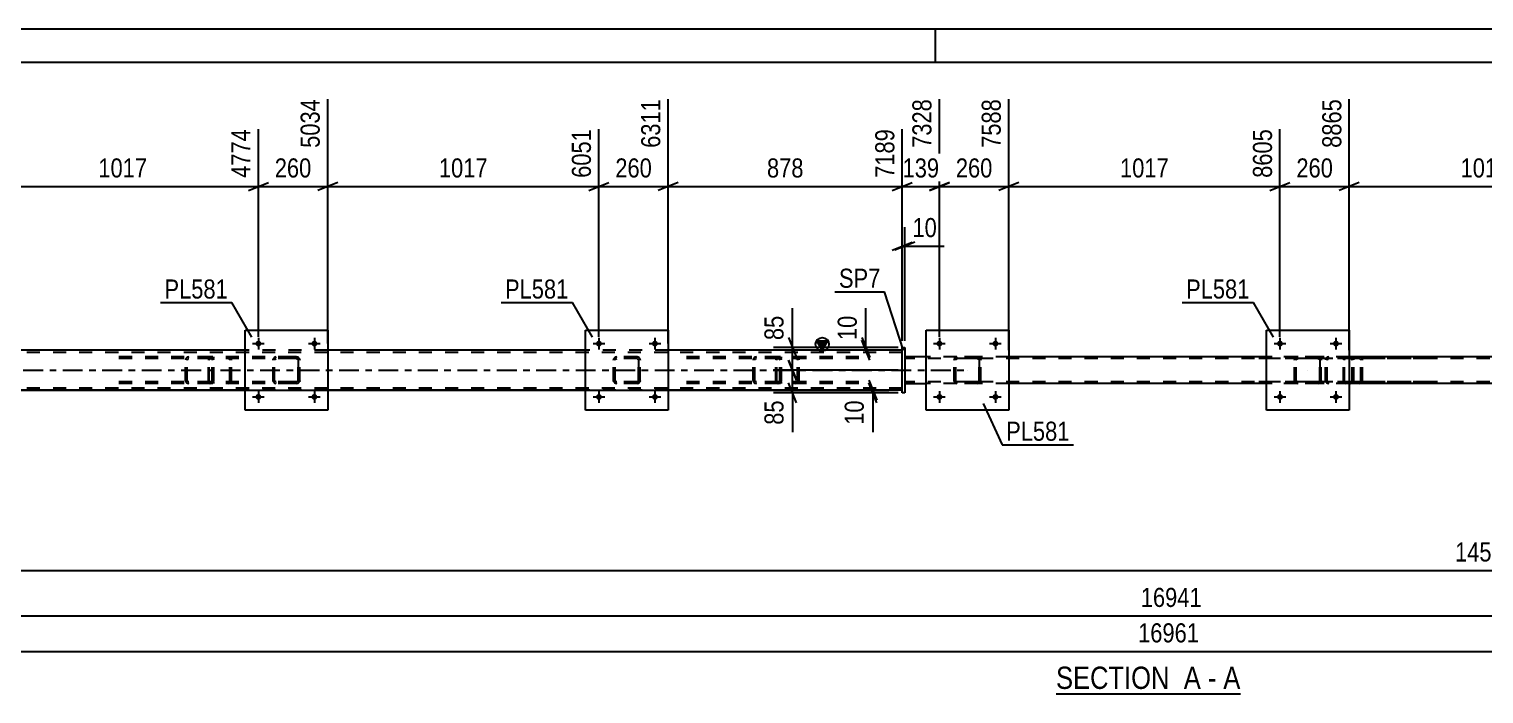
# Model space of a CAD drawing. Header units: millimetres. Extents: x -123 to 718, y -437 to 157.
# Drawn here: x 162.5 to 380.7, y 56.9 to 156.7 of the extents above; entities that cross this region are included whole.
import ezdxf

# ---------------------------------------------------------------- set-up
doc = ezdxf.new("R2010")
doc.units = ezdxf.units.MM
doc.linetypes.add('DXK_LINE_DOT2', pattern=[3.9198, 1.9599, -1.9599])
doc.linetypes.add('DXK_LINE_DOT3', pattern=[5.9187, 2.979, -0.9799, 0.9799, -0.9799])
doc.styles.add('Arial Narrow', font='ARIALN.TTF', dxfattribs={"height": 0.2})

# ---------------------------------------------------------------- blocks, each defined once
blk = doc.blocks.new('Unknown-232816598-1133')
at = {"color": 5, "linetype": 'Continuous'}
for p, q in [((718.5, 156.71), (-122.5, 156.71)), ((298.5, 151.71), (298.5, 156.71)), ((713.5, 151.71), (-117.5, 151.71))]:
    blk.add_line(p, q, dxfattribs=at)
blk = doc.blocks.new('Unknown-232816598-11 - 6691')
at = {"color": 6, "linetype": 'Continuous'}
blk.add_line((316.56, 56.94), (344.21, 56.94), dxfattribs=at)
at = {"color": 0, "linetype": 'Continuous'}
blk.add_wipeout([(334.67, 57.69), (334.67, 61.19), (316.56, 61.19), (316.56, 57.69)], dxfattribs=at)
at = {"color": 7, "linetype": 'Continuous', "style": 'Arial Narrow'}
blk.add_text('SECTION ', height=3.34, dxfattribs=at).set_placement((316.56, 57.69))
at = {"color": 0, "linetype": 'Continuous'}
blk.add_wipeout([(338.28, 57.69), (338.28, 61.19), (335.72, 61.19), (335.72, 57.69)], dxfattribs=at)
blk.add_wipeout([(340.6, 57.69), (340.6, 61.19), (339.33, 61.19), (339.33, 57.69)], dxfattribs=at)
at = {"color": 7, "linetype": 'Continuous', "style": 'Arial Narrow'}
for s, p in [('A', (335.72, 57.69)), ('-', (339.33, 57.69))]:
    blk.add_text(s, height=3.34, dxfattribs=at).set_placement(p)
at = {"color": 0, "linetype": 'Continuous'}
blk.add_wipeout([(344.21, 57.69), (344.21, 61.19), (341.65, 61.19), (341.65, 57.69)], dxfattribs=at)
at = {"color": 7, "linetype": 'Continuous', "style": 'Arial Narrow'}
blk.add_text('A', height=3.34, dxfattribs=at).set_placement((341.65, 57.69))
blk = doc.blocks.new('Bolt-232816598-49787 - 6691')
at = {"linetype": 'Continuous'}
for points in [[(197.35, 109.51, -1), (196.47, 109.51, -1)], [(205.75, 109.51, -1), (204.87, 109.51, -1)]]:
    blk.add_hatch(color=1, dxfattribs=at).paths.add_polyline_path(points)
at = {"color": 1, "linetype": 'Continuous'}
for p, q in [((196.03, 109.51), (197.79, 109.51)), ((196.91, 110.39), (196.91, 108.63)), ((204.43, 109.51), (206.19, 109.51)), ((205.31, 110.39), (205.31, 108.63))]:
    blk.add_line(p, q, dxfattribs=at)
blk = doc.blocks.new('Part-232816598-6919 - 6691')
at = {"color": 7, "linetype": 'DXK_LINE_DOT2'}
for p, q in [((189.44, 107.22), (189.42, 107.03)), ((189.42, 103.99), (189.42, 107.03)), ((189.5, 107.37), (189.44, 107.22)), ((189.58, 107.48), (189.5, 107.37)), ((189.55, 107.03), (189.56, 107.13)), ((189.55, 103.99), (189.55, 107.03)), ((189.56, 107.13), (189.59, 107.2)), ((189.69, 107.51), (189.58, 107.48)), ((189.59, 107.2), (189.64, 107.26)), ((189.64, 107.26), (189.69, 107.27)), ((201.84, 107.51), (189.69, 107.51)), ((201.84, 107.27), (189.69, 107.27)), ((190.24, 107.27), (190.24, 107.51)), ((192.59, 107.48), (192.4, 107.51)), ((192.4, 107.27), (192.5, 107.26)), ((192.5, 107.26), (192.58, 107.2)), ((192.58, 107.2), (192.63, 107.13)), ((192.63, 107.13), (192.65, 107.03)), ((192.65, 103.99), (192.65, 107.03)), ((192.9, 107.03), (192.87, 107.22)), ((192.9, 103.99), (192.9, 107.03)), ((189.42, 103.99), (189.44, 103.81)), ((189.44, 103.81), (189.5, 103.65)), ((189.5, 103.65), (189.58, 103.55)), ((189.56, 103.9), (189.55, 103.99)), ((189.59, 103.82), (189.56, 103.9)), ((189.58, 103.55), (189.69, 103.51)), ((189.64, 103.77), (189.59, 103.82)), ((189.69, 103.75), (189.64, 103.77)), ((201.84, 103.75), (189.69, 103.75)), ((201.84, 103.51), (189.69, 103.51)), ((190.24, 103.51), (190.24, 103.75)), ((192.5, 103.77), (192.4, 103.75)), ((192.4, 103.51), (192.59, 103.55)), ((192.58, 103.82), (192.5, 103.77)), ((192.63, 103.9), (192.58, 103.82)), ((192.65, 103.99), (192.63, 103.9)), ((192.87, 103.81), (192.9, 103.99))]:
    blk.add_line(p, q, dxfattribs=at)
for centre, start, end in [((192.42, 107.02), 23.8494, 68.8059), ((192.42, 104.01), 291.1941, 336.1506)]:
    blk.add_arc(centre, 0.492, start, end, dxfattribs=at)
blk = doc.blocks.new('Part-232816598-6925 - 6691')
at = {"color": 7, "linetype": 'DXK_LINE_DOT2'}
for p, q in [((360.72, 107.51), (345.73, 107.51)), ((360.72, 107.27), (345.73, 107.27)), ((357.01, 107.22), (356.97, 107.03)), ((356.97, 103.99), (356.97, 107.03)), ((357.23, 107.03), (357.25, 107.13)), ((357.23, 103.99), (357.23, 107.03)), ((357.25, 107.13), (357.31, 107.2)), ((357.49, 107.51), (357.29, 107.48)), ((357.31, 107.2), (357.39, 107.26)), ((357.39, 107.26), (357.49, 107.27)), ((360.92, 107.48), (360.72, 107.51)), ((360.72, 107.27), (360.82, 107.26)), ((360.82, 107.26), (360.9, 107.2)), ((360.9, 107.2), (360.96, 107.13)), ((360.96, 107.13), (360.98, 107.03)), ((360.98, 103.99), (360.98, 107.03)), ((361.23, 107.03), (361.19, 107.22)), ((361.23, 103.99), (361.23, 107.03)), ((360.72, 103.75), (345.73, 103.75)), ((360.72, 103.51), (345.73, 103.51)), ((356.97, 103.99), (357.01, 103.81)), ((357.25, 103.9), (357.23, 103.99)), ((357.31, 103.82), (357.25, 103.9)), ((357.29, 103.55), (357.49, 103.51)), ((357.39, 103.77), (357.31, 103.82)), ((357.49, 103.75), (357.39, 103.77)), ((360.82, 103.77), (360.72, 103.75)), ((360.72, 103.51), (360.92, 103.55)), ((360.9, 103.82), (360.82, 103.77)), ((360.96, 103.9), (360.9, 103.82)), ((360.98, 103.99), (360.96, 103.9)), ((361.19, 103.81), (361.23, 103.99))]:
    blk.add_line(p, q, dxfattribs=at)
for centre, start, end in [((357.47, 107.01), 110.7583, 155.68), ((360.74, 107.01), 24.32, 69.2417), ((357.47, 104.01), 204.32, 249.2417), ((360.74, 104.01), 290.7583, 335.68)]:
    blk.add_arc(centre, 0.496, start, end, dxfattribs=at)
blk = doc.blocks.new('Part-232816598-6918 - 6691')
at = {"color": 7, "linetype": 'DXK_LINE_DOT2'}
for p, q in [((274.57, 107.22), (274.55, 107.03)), ((274.55, 103.99), (274.55, 107.03)), ((274.63, 107.37), (274.57, 107.22)), ((274.72, 107.48), (274.63, 107.37)), ((274.69, 107.03), (274.7, 107.13)), ((274.69, 103.99), (274.69, 107.03)), ((274.7, 107.13), (274.73, 107.2)), ((274.82, 107.51), (274.72, 107.48)), ((274.73, 107.2), (274.77, 107.26)), ((274.77, 107.26), (274.82, 107.27)), ((286.98, 107.51), (274.82, 107.51)), ((286.98, 107.27), (274.82, 107.27)), ((275.37, 107.27), (275.37, 107.51)), ((277.73, 107.48), (277.54, 107.51)), ((277.54, 107.27), (277.63, 107.26)), ((277.63, 107.26), (277.71, 107.2)), ((277.71, 107.2), (277.77, 107.13)), ((277.77, 107.13), (277.79, 107.03)), ((277.79, 103.99), (277.79, 107.03)), ((278.04, 107.03), (278, 107.22)), ((278.04, 103.99), (278.04, 107.03)), ((274.55, 103.99), (274.57, 103.81)), ((274.57, 103.81), (274.63, 103.65)), ((274.63, 103.65), (274.72, 103.55)), ((274.7, 103.9), (274.69, 103.99)), ((274.73, 103.82), (274.7, 103.9)), ((274.72, 103.55), (274.82, 103.51)), ((274.77, 103.77), (274.73, 103.82)), ((274.82, 103.75), (274.77, 103.77)), ((286.98, 103.75), (274.82, 103.75)), ((286.98, 103.51), (274.82, 103.51)), ((275.37, 103.51), (275.37, 103.75)), ((277.63, 103.77), (277.54, 103.75)), ((277.54, 103.51), (277.73, 103.55)), ((277.71, 103.82), (277.63, 103.77)), ((277.77, 103.9), (277.71, 103.82)), ((277.79, 103.99), (277.77, 103.9)), ((278, 103.81), (278.04, 103.99))]:
    blk.add_line(p, q, dxfattribs=at)
for centre, start, end in [((277.55, 107.02), 23.8494, 68.8059), ((277.55, 104.01), 291.1941, 336.1506)]:
    blk.add_arc(centre, 0.492, start, end, dxfattribs=at)
blk = doc.blocks.new('Part-232816598-6810 - 6691')
at = {"linetype": 'Continuous'}
blk.add_hatch(color=2, dxfattribs=at).paths.add_polyline_path([(281.5, 108.51), (280.7, 109.91), (282.3, 109.91)])
at = {"color": 2, "linetype": 'Continuous'}
for p, q in [((281.5, 108.51), (280.7, 109.91)), ((280.7, 109.91), (282.3, 109.91)), ((282.3, 109.91), (281.5, 108.51)), ((194.91, 108.51), (156.23, 108.51)), ((245.99, 108.51), (207.31, 108.51)), ((293.5, 108.51), (258.39, 108.51)), ((194.91, 102.51), (156.23, 102.51)), ((245.99, 102.51), (207.31, 102.51)), ((293.5, 102.51), (258.39, 102.51))]:
    blk.add_line(p, q, dxfattribs=at)
at = {"color": 7, "linetype": 'DXK_LINE_DOT2'}
for p, q in [((293.5, 108.19), (5.93, 108.19)), ((207.31, 108.51), (194.91, 108.51)), ((258.39, 108.51), (245.99, 108.51)), ((293.5, 102.51), (293.5, 108.51)), ((293.5, 102.83), (5.93, 102.83)), ((207.31, 102.51), (194.91, 102.51)), ((258.39, 102.51), (245.99, 102.51))]:
    blk.add_line(p, q, dxfattribs=at)
at = {"color": 7, "linetype": 'DXK_LINE_DOT3'}
blk.add_line((-4.07, 105.51), (303.5, 105.51), dxfattribs=at)
at = {"color": 2, "linetype": 'Continuous'}
blk.add_circle((281.5, 109.41), 1, dxfattribs=at)
blk = doc.blocks.new('Part-232816598-6811 - 6691')
at = {"color": 2, "linetype": 'Continuous'}
for p, q in [((297.07, 107.51), (293.9, 107.51)), ((348.15, 107.51), (309.47, 107.51)), ((399.23, 107.51), (360.55, 107.51)), ((293.9, 103.51), (297.07, 103.51)), ((348.15, 103.51), (309.47, 103.51)), ((399.23, 103.51), (360.55, 103.51))]:
    blk.add_line(p, q, dxfattribs=at)
at = {"color": 7, "linetype": 'DXK_LINE_DOT2'}
for p, q in [((293.9, 107.51), (293.9, 103.51)), ((624.63, 107.27), (293.9, 107.27)), ((309.47, 107.51), (297.07, 107.51)), ((360.55, 107.51), (348.15, 107.51)), ((624.63, 103.75), (293.9, 103.75)), ((293.9, 103.55), (293.9, 103.51)), ((309.47, 103.51), (297.07, 103.51)), ((360.55, 103.51), (348.15, 103.51))]:
    blk.add_line(p, q, dxfattribs=at)
blk = doc.blocks.new('Part-232816598-6906 - 6691')
at = {"color": 2, "linetype": 'Continuous'}
for p, q in [((293.5, 108.91), (293.9, 108.91)), ((293.5, 102.11), (293.5, 108.91)), ((293.9, 108.91), (293.9, 102.11)), ((293.9, 102.11), (293.5, 102.11))]:
    blk.add_line(p, q, dxfattribs=at)
at = {"color": 7, "linetype": 'DXK_LINE_DOT2'}
for p, q in [((293.5, 102.11), (293.5, 108.91)), ((293.9, 108.91), (293.9, 102.11))]:
    blk.add_line(p, q, dxfattribs=at)
blk = doc.blocks.new('Part-232816598-6917 - 6691')
at = {"color": 7, "linetype": 'DXK_LINE_DOT2'}
for p, q in [((359.71, 107.22), (359.68, 107.03)), ((359.68, 103.99), (359.68, 107.03)), ((359.76, 107.37), (359.71, 107.22)), ((359.85, 107.48), (359.76, 107.37)), ((359.82, 107.03), (359.83, 107.13)), ((359.82, 103.99), (359.82, 107.03)), ((359.83, 107.13), (359.86, 107.2)), ((359.96, 107.51), (359.85, 107.48)), ((359.86, 107.2), (359.9, 107.26)), ((359.9, 107.26), (359.96, 107.27)), ((372.11, 107.51), (359.96, 107.51)), ((372.11, 107.27), (359.96, 107.27)), ((361.23, 107.51), (361.23, 107.27)), ((362.24, 107.48), (362.05, 107.51)), ((362.05, 107.27), (362.14, 107.26)), ((362.14, 107.26), (362.22, 107.2)), ((362.22, 107.2), (362.28, 107.13)), ((362.28, 107.13), (362.3, 107.03)), ((362.3, 103.99), (362.3, 107.03)), ((362.55, 107.03), (362.51, 107.22)), ((362.55, 103.99), (362.55, 107.03)), ((359.68, 103.99), (359.71, 103.81)), ((359.71, 103.81), (359.76, 103.65)), ((359.76, 103.65), (359.85, 103.55)), ((359.83, 103.9), (359.82, 103.99)), ((359.86, 103.82), (359.83, 103.9)), ((359.85, 103.55), (359.96, 103.51)), ((359.9, 103.77), (359.86, 103.82)), ((359.96, 103.75), (359.9, 103.77)), ((372.11, 103.75), (359.96, 103.75)), ((372.11, 103.51), (359.96, 103.51)), ((361.23, 103.51), (361.23, 103.75)), ((362.14, 103.77), (362.05, 103.75)), ((362.05, 103.51), (362.24, 103.55)), ((362.22, 103.82), (362.14, 103.77)), ((362.28, 103.9), (362.22, 103.82)), ((362.3, 103.99), (362.28, 103.9)), ((362.51, 103.81), (362.55, 103.99))]:
    blk.add_line(p, q, dxfattribs=at)
for centre, start, end in [((362.06, 107.02), 23.8494, 68.8059), ((362.06, 104.01), 291.1941, 336.1506)]:
    blk.add_arc(centre, 0.492, start, end, dxfattribs=at)
blk = doc.blocks.new('Part-232816598-6926 - 6691')
at = {"color": 7, "linetype": 'DXK_LINE_DOT2'}
for p, q in [((274.86, 107.51), (260.6, 107.51)), ((274.86, 107.27), (260.6, 107.27)), ((271.15, 107.22), (271.11, 107.03)), ((271.11, 103.99), (271.11, 107.03)), ((271.37, 107.03), (271.39, 107.13)), ((271.37, 103.99), (271.37, 107.03)), ((271.39, 107.13), (271.44, 107.2)), ((271.62, 107.51), (271.43, 107.48)), ((271.44, 107.2), (271.53, 107.26)), ((271.53, 107.26), (271.62, 107.27)), ((275.05, 107.48), (274.86, 107.51)), ((274.86, 107.27), (274.96, 107.26)), ((274.96, 107.26), (275.04, 107.2)), ((275.04, 107.2), (275.09, 107.13)), ((275.09, 107.13), (275.11, 107.03)), ((275.11, 103.99), (275.11, 107.03)), ((275.37, 107.03), (275.33, 107.22)), ((275.37, 103.99), (275.37, 107.03)), ((274.86, 103.75), (260.6, 103.75)), ((274.86, 103.51), (260.6, 103.51)), ((271.11, 103.99), (271.15, 103.81)), ((271.39, 103.9), (271.37, 103.99)), ((271.44, 103.82), (271.39, 103.9)), ((271.43, 103.55), (271.62, 103.51)), ((271.53, 103.77), (271.44, 103.82)), ((271.62, 103.75), (271.53, 103.77)), ((274.96, 103.77), (274.86, 103.75)), ((274.86, 103.51), (275.05, 103.55)), ((275.04, 103.82), (274.96, 103.77)), ((275.09, 103.9), (275.04, 103.82)), ((275.11, 103.99), (275.09, 103.9)), ((275.33, 103.81), (275.37, 103.99))]:
    blk.add_line(p, q, dxfattribs=at)
for centre, start, end in [((271.6, 107.01), 110.7583, 155.68), ((274.88, 107.01), 24.32, 69.2417), ((271.6, 104.01), 204.32, 249.2417), ((274.88, 104.01), 290.7583, 335.68)]:
    blk.add_arc(centre, 0.496, start, end, dxfattribs=at)
blk = doc.blocks.new('Part-232816598-6927 - 6691')
at = {"color": 7, "linetype": 'DXK_LINE_DOT2'}
for p, q in [((189.72, 107.51), (175.46, 107.51)), ((189.72, 107.27), (175.46, 107.27)), ((186.02, 107.22), (185.98, 107.03)), ((185.98, 103.99), (185.98, 107.03)), ((186.23, 107.03), (186.25, 107.13)), ((186.23, 103.99), (186.23, 107.03)), ((186.25, 107.13), (186.31, 107.2)), ((186.49, 107.51), (186.29, 107.48)), ((186.31, 107.2), (186.39, 107.26)), ((186.39, 107.26), (186.49, 107.27)), ((189.92, 107.48), (189.72, 107.51)), ((189.72, 107.27), (189.82, 107.26)), ((189.82, 107.26), (189.91, 107.2)), ((189.91, 107.2), (189.96, 107.13)), ((189.96, 107.13), (189.98, 107.03)), ((189.98, 103.99), (189.98, 107.03)), ((190.24, 107.03), (190.2, 107.22)), ((190.24, 103.99), (190.24, 107.03)), ((189.72, 103.75), (175.46, 103.75)), ((189.72, 103.51), (175.46, 103.51)), ((185.98, 103.99), (186.02, 103.81)), ((186.25, 103.9), (186.23, 103.99)), ((186.31, 103.82), (186.25, 103.9)), ((186.29, 103.55), (186.49, 103.51)), ((186.39, 103.77), (186.31, 103.82)), ((186.49, 103.75), (186.39, 103.77)), ((189.82, 103.77), (189.72, 103.75)), ((189.72, 103.51), (189.92, 103.55)), ((189.91, 103.82), (189.82, 103.77)), ((189.96, 103.9), (189.91, 103.82)), ((189.98, 103.99), (189.96, 103.9)), ((190.2, 103.81), (190.24, 103.99))]:
    blk.add_line(p, q, dxfattribs=at)
for centre, start, end in [((186.47, 107.01), 110.7583, 155.68), ((189.74, 107.01), 24.32, 69.2417), ((186.47, 104.01), 204.32, 249.2417), ((189.74, 104.01), 290.7583, 335.68)]:
    blk.add_arc(centre, 0.496, start, end, dxfattribs=at)
blk = doc.blocks.new('Part-232816598-49760 - 6691')
at = {"color": 7, "linetype": 'DXK_LINE_DOT2'}
for p, q in [((199.11, 107.03), (199.15, 107.22)), ((199.15, 107.22), (199.11, 107.03)), ((199.11, 103.99), (199.11, 107.03)), ((199.11, 103.99), (199.11, 107.03)), ((199.35, 107.03), (199.37, 107.12)), ((199.35, 103.99), (199.35, 107.03)), ((199.35, 103.99), (199.35, 107.03)), ((199.37, 107.12), (199.42, 107.2)), ((199.41, 107.48), (199.59, 107.51)), ((199.59, 107.51), (199.41, 107.48)), ((199.42, 107.2), (199.5, 107.25)), ((199.5, 107.25), (199.59, 107.27)), ((202.63, 107.51), (199.59, 107.51)), ((202.63, 107.27), (199.59, 107.27)), ((202.63, 107.51), (202.81, 107.48)), ((202.81, 107.48), (202.63, 107.51)), ((202.63, 107.27), (202.72, 107.25)), ((202.72, 107.25), (202.8, 107.2)), ((202.8, 107.2), (202.85, 107.12)), ((202.85, 107.12), (202.87, 107.03)), ((202.87, 103.99), (202.87, 107.03)), ((202.87, 107.03), (202.87, 103.99)), ((203.07, 107.22), (203.11, 107.03)), ((203.11, 107.03), (203.07, 107.22)), ((203.11, 103.99), (203.11, 107.03)), ((203.11, 103.99), (203.11, 107.03)), ((199.15, 103.81), (199.11, 103.99)), ((199.11, 103.99), (199.15, 103.81)), ((199.37, 103.9), (199.35, 103.99)), ((199.42, 103.82), (199.37, 103.9)), ((199.59, 103.51), (199.41, 103.55)), ((199.41, 103.55), (199.59, 103.51)), ((199.5, 103.77), (199.42, 103.82)), ((199.59, 103.75), (199.5, 103.77)), ((202.63, 103.75), (199.59, 103.75)), ((202.63, 103.51), (199.59, 103.51)), ((202.72, 103.77), (202.63, 103.75)), ((202.81, 103.55), (202.63, 103.51)), ((202.63, 103.51), (202.81, 103.55)), ((202.8, 103.82), (202.72, 103.77)), ((202.85, 103.9), (202.8, 103.82)), ((202.87, 103.99), (202.85, 103.9)), ((203.11, 103.99), (203.07, 103.81)), ((203.07, 103.81), (203.11, 103.99))]:
    blk.add_line(p, q, dxfattribs=at)
at = {"color": 7, "linetype": 'DXK_LINE_DOT3'}
blk.add_line((201.11, 105.51), (201.11, 105.51), dxfattribs=at)
at = {"color": 7, "linetype": 'DXK_LINE_DOT2'}
for centre, start, end in [((199.59, 107.03), 112.5, 157.5), ((199.59, 107.03), 112.5, 157.5), ((202.63, 107.03), 22.5, 67.5), ((202.63, 107.03), 22.5, 67.5), ((199.59, 103.99), 202.5, 247.5), ((199.59, 103.99), 202.5, 247.5), ((202.63, 103.99), 292.5, 337.5), ((202.63, 103.99), 292.5, 337.5)]:
    blk.add_arc(centre, 0.48, start, end, dxfattribs=at)
blk = doc.blocks.new('Part-232816598-49761 - 6691')
at = {"color": 2, "linetype": 'Continuous'}
for p, q in [((194.91, 99.51), (194.91, 111.51)), ((194.91, 111.51), (207.31, 111.51)), ((207.31, 111.51), (207.31, 99.51)), ((207.31, 99.51), (194.91, 99.51))]:
    blk.add_line(p, q, dxfattribs=at)
blk = doc.blocks.new('Part-232816598-49762 - 6691')
at = {"color": 7, "linetype": 'DXK_LINE_DOT2'}
for p, q in [((250.19, 107.03), (250.23, 107.22)), ((250.23, 107.22), (250.19, 107.03)), ((250.19, 103.99), (250.19, 107.03)), ((250.19, 103.99), (250.19, 107.03)), ((250.43, 107.03), (250.45, 107.12)), ((250.43, 103.99), (250.43, 107.03)), ((250.43, 103.99), (250.43, 107.03)), ((250.45, 107.12), (250.5, 107.2)), ((250.49, 107.48), (250.67, 107.51)), ((250.67, 107.51), (250.49, 107.48)), ((250.5, 107.2), (250.58, 107.25)), ((250.58, 107.25), (250.67, 107.27)), ((253.71, 107.51), (250.67, 107.51)), ((253.71, 107.27), (250.67, 107.27)), ((253.71, 107.51), (253.89, 107.48)), ((253.89, 107.48), (253.71, 107.51)), ((253.71, 107.27), (253.8, 107.25)), ((253.8, 107.25), (253.88, 107.2)), ((253.88, 107.2), (253.93, 107.12)), ((253.93, 107.12), (253.95, 107.03)), ((253.95, 103.99), (253.95, 107.03)), ((253.95, 107.03), (253.95, 103.99)), ((254.15, 107.22), (254.19, 107.03)), ((254.19, 107.03), (254.15, 107.22)), ((254.19, 103.99), (254.19, 107.03)), ((254.19, 103.99), (254.19, 107.03)), ((250.23, 103.81), (250.19, 103.99)), ((250.19, 103.99), (250.23, 103.81)), ((250.45, 103.9), (250.43, 103.99)), ((250.5, 103.82), (250.45, 103.9)), ((250.67, 103.51), (250.49, 103.55)), ((250.49, 103.55), (250.67, 103.51)), ((250.58, 103.77), (250.5, 103.82)), ((250.67, 103.75), (250.58, 103.77)), ((253.71, 103.75), (250.67, 103.75)), ((253.71, 103.51), (250.67, 103.51)), ((253.8, 103.77), (253.71, 103.75)), ((253.89, 103.55), (253.71, 103.51)), ((253.71, 103.51), (253.89, 103.55)), ((253.88, 103.82), (253.8, 103.77)), ((253.93, 103.9), (253.88, 103.82)), ((253.95, 103.99), (253.93, 103.9)), ((254.19, 103.99), (254.15, 103.81)), ((254.15, 103.81), (254.19, 103.99))]:
    blk.add_line(p, q, dxfattribs=at)
at = {"color": 7, "linetype": 'DXK_LINE_DOT3'}
blk.add_line((252.19, 105.51), (252.19, 105.51), dxfattribs=at)
at = {"color": 7, "linetype": 'DXK_LINE_DOT2'}
for centre, start, end in [((250.67, 107.03), 112.5, 157.5), ((250.67, 107.03), 112.5, 157.5), ((253.71, 107.03), 22.5, 67.5), ((253.71, 107.03), 22.5, 67.5), ((250.67, 103.99), 202.5, 247.5), ((250.67, 103.99), 202.5, 247.5), ((253.71, 103.99), 292.5, 337.5), ((253.71, 103.99), 292.5, 337.5)]:
    blk.add_arc(centre, 0.48, start, end, dxfattribs=at)
blk = doc.blocks.new('Part-232816598-49763 - 6691')
at = {"color": 2, "linetype": 'Continuous'}
for p, q in [((245.99, 99.51), (245.99, 111.51)), ((245.99, 111.51), (258.39, 111.51)), ((258.39, 111.51), (258.39, 99.51)), ((258.39, 99.51), (245.99, 99.51))]:
    blk.add_line(p, q, dxfattribs=at)
blk = doc.blocks.new('Part-232816598-49764 - 6691')
at = {"color": 7, "linetype": 'DXK_LINE_DOT2'}
for p, q in [((301.27, 107.03), (301.31, 107.22)), ((301.31, 107.22), (301.27, 107.03)), ((301.27, 103.99), (301.27, 107.03)), ((301.27, 103.99), (301.27, 107.03)), ((301.51, 107.03), (301.53, 107.12)), ((301.51, 103.99), (301.51, 107.03)), ((301.51, 103.99), (301.51, 107.03)), ((301.53, 107.12), (301.58, 107.2)), ((301.57, 107.48), (301.75, 107.51)), ((301.75, 107.51), (301.57, 107.48)), ((301.58, 107.2), (301.66, 107.25)), ((301.66, 107.25), (301.75, 107.27)), ((304.79, 107.51), (301.75, 107.51)), ((304.79, 107.27), (301.75, 107.27)), ((304.79, 107.51), (304.98, 107.48)), ((304.98, 107.48), (304.79, 107.51)), ((304.79, 107.27), (304.88, 107.25)), ((304.88, 107.25), (304.96, 107.2)), ((304.96, 107.2), (305.01, 107.12)), ((305.01, 107.12), (305.03, 107.03)), ((305.03, 103.99), (305.03, 107.03)), ((305.03, 107.03), (305.03, 103.99)), ((305.23, 107.22), (305.27, 107.03)), ((305.27, 107.03), (305.23, 107.22)), ((305.27, 103.99), (305.27, 107.03)), ((305.27, 103.99), (305.27, 107.03)), ((301.31, 103.81), (301.27, 103.99)), ((301.27, 103.99), (301.31, 103.81)), ((301.53, 103.9), (301.51, 103.99)), ((301.58, 103.82), (301.53, 103.9)), ((301.75, 103.51), (301.57, 103.55)), ((301.57, 103.55), (301.75, 103.51)), ((301.66, 103.77), (301.58, 103.82)), ((301.75, 103.75), (301.66, 103.77)), ((304.79, 103.75), (301.75, 103.75)), ((304.79, 103.51), (301.75, 103.51)), ((304.88, 103.77), (304.79, 103.75)), ((304.98, 103.55), (304.79, 103.51)), ((304.79, 103.51), (304.98, 103.55)), ((304.96, 103.82), (304.88, 103.77)), ((305.01, 103.9), (304.96, 103.82)), ((305.03, 103.99), (305.01, 103.9)), ((305.27, 103.99), (305.23, 103.81)), ((305.23, 103.81), (305.27, 103.99))]:
    blk.add_line(p, q, dxfattribs=at)
at = {"color": 7, "linetype": 'DXK_LINE_DOT3'}
blk.add_line((303.27, 105.51), (303.27, 105.51), dxfattribs=at)
at = {"color": 7, "linetype": 'DXK_LINE_DOT2'}
for centre, start, end in [((301.75, 107.03), 112.5, 157.5), ((301.75, 107.03), 112.5, 157.5), ((304.79, 107.03), 22.5, 67.5), ((304.79, 107.03), 22.5, 67.5), ((301.75, 103.99), 202.5, 247.5), ((301.75, 103.99), 202.5, 247.5), ((304.79, 103.99), 292.5, 337.5), ((304.79, 103.99), 292.5, 337.5)]:
    blk.add_arc(centre, 0.48, start, end, dxfattribs=at)
blk = doc.blocks.new('Part-232816598-49765 - 6691')
at = {"color": 2, "linetype": 'Continuous'}
for p, q in [((297.07, 99.51), (297.07, 111.51)), ((297.07, 111.51), (309.47, 111.51)), ((309.47, 111.51), (309.47, 99.51)), ((309.47, 99.51), (297.07, 99.51))]:
    blk.add_line(p, q, dxfattribs=at)
blk = doc.blocks.new('Part-232816598-49766 - 6691')
at = {"color": 7, "linetype": 'DXK_LINE_DOT2'}
for p, q in [((352.35, 107.03), (352.39, 107.22)), ((352.39, 107.22), (352.35, 107.03)), ((352.35, 103.99), (352.35, 107.03)), ((352.35, 103.99), (352.35, 107.03)), ((352.59, 107.03), (352.61, 107.12)), ((352.59, 103.99), (352.59, 107.03)), ((352.59, 103.99), (352.59, 107.03)), ((352.61, 107.12), (352.66, 107.2)), ((352.65, 107.48), (352.83, 107.51)), ((352.83, 107.51), (352.65, 107.48)), ((352.66, 107.2), (352.74, 107.25)), ((352.74, 107.25), (352.83, 107.27)), ((355.87, 107.51), (352.83, 107.51)), ((355.87, 107.27), (352.83, 107.27)), ((355.87, 107.51), (356.06, 107.48)), ((356.06, 107.48), (355.87, 107.51)), ((355.87, 107.27), (355.96, 107.25)), ((355.96, 107.25), (356.04, 107.2)), ((356.04, 107.2), (356.09, 107.12)), ((356.09, 107.12), (356.11, 107.03)), ((356.11, 103.99), (356.11, 107.03)), ((356.11, 107.03), (356.11, 103.99)), ((356.32, 107.22), (356.35, 107.03)), ((356.35, 107.03), (356.32, 107.22)), ((356.35, 103.99), (356.35, 107.03)), ((356.35, 103.99), (356.35, 107.03)), ((352.39, 103.81), (352.35, 103.99)), ((352.35, 103.99), (352.39, 103.81)), ((352.61, 103.9), (352.59, 103.99)), ((352.66, 103.82), (352.61, 103.9)), ((352.83, 103.51), (352.65, 103.55)), ((352.65, 103.55), (352.83, 103.51)), ((352.74, 103.77), (352.66, 103.82)), ((352.83, 103.75), (352.74, 103.77)), ((355.87, 103.75), (352.83, 103.75)), ((355.87, 103.51), (352.83, 103.51)), ((355.96, 103.77), (355.87, 103.75)), ((356.06, 103.55), (355.87, 103.51)), ((355.87, 103.51), (356.06, 103.55)), ((356.04, 103.82), (355.96, 103.77)), ((356.09, 103.9), (356.04, 103.82)), ((356.11, 103.99), (356.09, 103.9)), ((356.35, 103.99), (356.32, 103.81)), ((356.32, 103.81), (356.35, 103.99))]:
    blk.add_line(p, q, dxfattribs=at)
at = {"color": 7, "linetype": 'DXK_LINE_DOT3'}
blk.add_line((354.35, 105.51), (354.35, 105.51), dxfattribs=at)
at = {"color": 7, "linetype": 'DXK_LINE_DOT2'}
for centre, start, end in [((352.83, 107.03), 112.5, 157.5), ((352.83, 107.03), 112.5, 157.5), ((355.87, 107.03), 22.5, 67.5), ((355.87, 107.03), 22.5, 67.5), ((352.83, 103.99), 202.5, 247.5), ((352.83, 103.99), 202.5, 247.5), ((355.87, 103.99), 292.5, 337.5), ((355.87, 103.99), 292.5, 337.5)]:
    blk.add_arc(centre, 0.48, start, end, dxfattribs=at)
blk = doc.blocks.new('Part-232816598-49767 - 6691')
at = {"color": 2, "linetype": 'Continuous'}
for p, q in [((348.15, 99.51), (348.15, 111.51)), ((348.15, 111.51), (360.55, 111.51)), ((360.55, 111.51), (360.55, 99.51)), ((360.55, 99.51), (348.15, 99.51))]:
    blk.add_line(p, q, dxfattribs=at)
blk = doc.blocks.new('Bolt-232816598-49786 - 6691')
at = {"linetype": 'Continuous'}
for points in [[(197.35, 101.51, -1), (196.47, 101.51, -1)], [(205.75, 101.51, -1), (204.87, 101.51, -1)]]:
    blk.add_hatch(color=1, dxfattribs=at).paths.add_polyline_path(points)
at = {"color": 1, "linetype": 'Continuous'}
for p, q in [((196.03, 101.51), (197.79, 101.51)), ((196.91, 102.39), (196.91, 100.63)), ((204.43, 101.51), (206.19, 101.51)), ((205.31, 102.39), (205.31, 100.63))]:
    blk.add_line(p, q, dxfattribs=at)
blk = doc.blocks.new('Bolt-232816598-49788 - 6691')
at = {"linetype": 'Continuous'}
for points in [[(248.43, 101.51, -1), (247.55, 101.51, -1)], [(256.83, 101.51, -1), (255.95, 101.51, -1)]]:
    blk.add_hatch(color=1, dxfattribs=at).paths.add_polyline_path(points)
at = {"color": 1, "linetype": 'Continuous'}
for p, q in [((247.11, 101.51), (248.87, 101.51)), ((247.99, 102.39), (247.99, 100.63)), ((255.51, 101.51), (257.27, 101.51)), ((256.39, 102.39), (256.39, 100.63))]:
    blk.add_line(p, q, dxfattribs=at)
blk = doc.blocks.new('Bolt-232816598-49789 - 6691')
at = {"linetype": 'Continuous'}
for points in [[(248.43, 109.51, -1), (247.55, 109.51, -1)], [(256.83, 109.51, -1), (255.95, 109.51, -1)]]:
    blk.add_hatch(color=1, dxfattribs=at).paths.add_polyline_path(points)
at = {"color": 1, "linetype": 'Continuous'}
for p, q in [((247.11, 109.51), (248.87, 109.51)), ((247.99, 110.39), (247.99, 108.63)), ((255.51, 109.51), (257.27, 109.51)), ((256.39, 110.39), (256.39, 108.63))]:
    blk.add_line(p, q, dxfattribs=at)
blk = doc.blocks.new('Bolt-232816598-49790 - 6691')
at = {"linetype": 'Continuous'}
for points in [[(299.51, 101.51, -1), (298.63, 101.51, -1)], [(307.91, 101.51, -1), (307.03, 101.51, -1)]]:
    blk.add_hatch(color=1, dxfattribs=at).paths.add_polyline_path(points)
at = {"color": 1, "linetype": 'Continuous'}
for p, q in [((298.19, 101.51), (299.95, 101.51)), ((299.07, 102.39), (299.07, 100.63)), ((306.59, 101.51), (308.35, 101.51)), ((307.47, 102.39), (307.47, 100.63))]:
    blk.add_line(p, q, dxfattribs=at)
blk = doc.blocks.new('Bolt-232816598-49791 - 6691')
at = {"linetype": 'Continuous'}
for points in [[(299.51, 109.51, -1), (298.63, 109.51, -1)], [(307.91, 109.51, -1), (307.03, 109.51, -1)]]:
    blk.add_hatch(color=1, dxfattribs=at).paths.add_polyline_path(points)
at = {"color": 1, "linetype": 'Continuous'}
for p, q in [((298.19, 109.51), (299.95, 109.51)), ((299.07, 110.39), (299.07, 108.63)), ((306.59, 109.51), (308.35, 109.51)), ((307.47, 110.39), (307.47, 108.63))]:
    blk.add_line(p, q, dxfattribs=at)
blk = doc.blocks.new('Bolt-232816598-49792 - 6691')
at = {"linetype": 'Continuous'}
for points in [[(350.59, 101.51, -1), (349.71, 101.51, -1)], [(358.99, 101.51, -1), (358.11, 101.51, -1)]]:
    blk.add_hatch(color=1, dxfattribs=at).paths.add_polyline_path(points)
at = {"color": 1, "linetype": 'Continuous'}
for p, q in [((349.27, 101.51), (351.03, 101.51)), ((350.15, 102.39), (350.15, 100.63)), ((357.67, 101.51), (359.43, 101.51)), ((358.55, 102.39), (358.55, 100.63))]:
    blk.add_line(p, q, dxfattribs=at)
blk = doc.blocks.new('Bolt-232816598-49793 - 6691')
at = {"linetype": 'Continuous'}
for points in [[(350.59, 109.51, -1), (349.71, 109.51, -1)], [(358.99, 109.51, -1), (358.11, 109.51, -1)]]:
    blk.add_hatch(color=1, dxfattribs=at).paths.add_polyline_path(points)
at = {"color": 1, "linetype": 'Continuous'}
for p, q in [((349.27, 109.51), (351.03, 109.51)), ((350.15, 110.39), (350.15, 108.63)), ((357.67, 109.51), (359.43, 109.51)), ((358.55, 110.39), (358.55, 108.63))]:
    blk.add_line(p, q, dxfattribs=at)
blk = doc.blocks.new('StraightDimension-232816598-64152 - 6691')
at = {"color": 7, "linetype": 'Continuous'}
for p, q in [((207.31, 109.51), (207.31, 146.2)), ((247.99, 110.51), (247.99, 141.7)), ((208.81, 133.69), (205.81, 132.49)), ((246.49, 132.49), (249.49, 133.69)), ((207.31, 133.09), (247.99, 133.09))]:
    blk.add_line(p, q, dxfattribs=at)
at = {"color": 0, "linetype": 'Continuous'}
blk.add_wipeout([(247.39, 142.3), (243.19, 142.3), (243.19, 133.79), (247.39, 133.79)], dxfattribs=at)
at = {"color": 0}
blk.add_wipeout([(231.91, 133.84), (231.91, 138.04), (223.39, 138.04), (223.39, 133.84)], dxfattribs=at)
at = {"color": 3, "linetype": 'Continuous', "style": 'Arial Narrow'}
blk.add_text('6051', height=2.863, rotation=90.0002, dxfattribs=at).set_placement((246.79, 134.39))
at = {"color": 3, "style": 'Arial Narrow'}
blk.add_text('1017', height=2.863, dxfattribs=at).set_placement((223.99, 134.44))
blk = doc.blocks.new('StraightDimension-232816598-6938 - 6691')
at = {"color": 7, "linetype": 'Continuous'}
for p, q in [((293.5, 109.91), (293.5, 126.99)), ((293.9, 109.91), (293.9, 126.99)), ((292, 123.54), (295, 124.74)), ((295.4, 124.74), (292.4, 123.54)), ((293.5, 124.14), (293.9, 124.14))]:
    blk.add_line(p, q, dxfattribs=at)
at = {"color": 0}
blk.add_wipeout([(299.28, 124.89), (299.28, 129.09), (294.42, 129.09), (294.42, 124.89)], dxfattribs=at)
at = {"color": 7, "linetype": 'Continuous'}
blk.add_line((293.9, 124.14), (299.8, 124.14), dxfattribs=at)
blk.add_line((293.9, 124.14), (299.8, 124.14), dxfattribs=at)
at = {"color": 3, "style": 'Arial Narrow'}
blk.add_text('10', height=2.863, dxfattribs=at).set_placement((295.02, 125.49))
blk = doc.blocks.new('StraightDimension-232816598-13494 - 6691')
at = {"color": 7, "linetype": 'Continuous'}
blk.add_line((100.21, 75.46), (661.75, 75.46), dxfattribs=at)
at = {"color": 0}
blk.add_wipeout([(386.15, 76.21), (386.15, 80.41), (375.81, 80.41), (375.81, 76.21)], dxfattribs=at)
at = {"color": 3, "style": 'Arial Narrow'}
blk.add_text('14584', height=2.863, dxfattribs=at).set_placement((376.41, 76.81))
blk = doc.blocks.new('StraightDimension-232816598-7278 - 6691')
at = {"color": 7, "linetype": 'Continuous'}
blk.add_line((5.13, 63.32), (661.75, 63.32), dxfattribs=at)
at = {"color": 0}
blk.add_wipeout([(338.61, 64.07), (338.61, 68.27), (328.27, 68.27), (328.27, 64.07)], dxfattribs=at)
at = {"color": 3, "style": 'Arial Narrow'}
blk.add_text('16961', height=2.863, dxfattribs=at).set_placement((328.87, 64.67))
blk = doc.blocks.new('StraightDimension-232816598-13380 - 6691')
at = {"color": 7, "linetype": 'Continuous'}
blk.add_line((5.93, 68.64), (661.75, 68.64), dxfattribs=at)
at = {"color": 0}
blk.add_wipeout([(339.01, 69.39), (339.01, 73.59), (328.67, 73.59), (328.67, 69.39)], dxfattribs=at)
at = {"color": 3, "style": 'Arial Narrow'}
blk.add_text('16941', height=2.863, dxfattribs=at).set_placement((329.27, 69.99))
blk = doc.blocks.new('StraightDimension-232816598-13564 - 6691')
at = {"color": 7, "linetype": 'Continuous'}
for p, q in [((288.47, 104.01), (289.67, 101.01)), ((289.67, 100.61), (288.47, 103.61)), ((150.72, 102.51), (291.47, 102.51)), ((292.5, 102.11), (286.22, 102.11)), ((289.07, 102.11), (289.07, 102.51))]:
    blk.add_line(p, q, dxfattribs=at)
at = {"color": 0}
blk.add_wipeout([(288.32, 101.59), (284.12, 101.59), (284.12, 96.73), (288.32, 96.73)], dxfattribs=at)
at = {"color": 7, "linetype": 'Continuous'}
blk.add_line((289.07, 102.11), (289.07, 96.21), dxfattribs=at)
blk.add_line((289.07, 102.11), (289.07, 96.21), dxfattribs=at)
at = {"color": 3, "style": 'Arial Narrow'}
blk.add_text('10', height=2.863, rotation=90.0002, dxfattribs=at).set_placement((287.72, 97.33))
blk = doc.blocks.new('StraightDimension-232816598-13575 - 6691')
at = {"color": 7, "linetype": 'Continuous'}
for p, q in [((287.42, 110.41), (288.62, 107.41)), ((288.62, 107.01), (287.42, 110.01)), ((292.5, 108.91), (285.17, 108.91)), ((292.5, 108.51), (285.17, 108.51)), ((288.02, 108.51), (288.02, 108.91))]:
    blk.add_line(p, q, dxfattribs=at)
at = {"color": 0}
blk.add_wipeout([(287.27, 114.29), (283.07, 114.29), (283.07, 109.44), (287.27, 109.44)], dxfattribs=at)
at = {"color": 7, "linetype": 'Continuous'}
blk.add_line((288.02, 108.91), (288.02, 114.82), dxfattribs=at)
blk.add_line((288.02, 108.91), (288.02, 114.82), dxfattribs=at)
at = {"color": 3, "style": 'Arial Narrow'}
blk.add_text('10', height=2.863, rotation=90.0002, dxfattribs=at).set_placement((286.67, 110.04))
blk = doc.blocks.new('StraightDimension-232816598-13588 - 6691')
at = {"color": 7, "linetype": 'Continuous'}
for p, q in [((276.43, 110.41), (277.63, 107.41)), ((292.9, 108.91), (274.18, 108.91)), ((277.63, 104.01), (276.43, 107.01)), ((277.03, 105.51), (277.03, 108.91)), ((292.9, 105.51), (274.18, 105.51))]:
    blk.add_line(p, q, dxfattribs=at)
at = {"color": 0}
blk.add_wipeout([(276.28, 114.29), (272.08, 114.29), (272.08, 109.44), (276.28, 109.44)], dxfattribs=at)
at = {"color": 7, "linetype": 'Continuous'}
blk.add_line((277.03, 108.91), (277.03, 114.82), dxfattribs=at)
blk.add_line((277.03, 108.91), (277.03, 114.82), dxfattribs=at)
at = {"color": 3, "style": 'Arial Narrow'}
blk.add_text('85', height=2.863, rotation=90.0002, dxfattribs=at).set_placement((275.68, 110.04))
blk = doc.blocks.new('StraightDimension-232816598-13589 - 6691')
at = {"color": 7, "linetype": 'Continuous'}
for p, q in [((276.43, 107.01), (277.63, 104.01)), ((292.9, 105.51), (274.18, 105.51)), ((277.03, 102.11), (277.03, 105.51)), ((277.63, 100.61), (276.43, 103.61)), ((292.9, 102.11), (274.18, 102.11))]:
    blk.add_line(p, q, dxfattribs=at)
at = {"color": 0}
blk.add_wipeout([(276.28, 101.59), (272.08, 101.59), (272.08, 96.73), (276.28, 96.73)], dxfattribs=at)
at = {"color": 7, "linetype": 'Continuous'}
blk.add_line((277.03, 102.11), (277.03, 96.21), dxfattribs=at)
blk.add_line((277.03, 102.11), (277.03, 96.21), dxfattribs=at)
at = {"color": 3, "style": 'Arial Narrow'}
blk.add_text('85', height=2.863, rotation=90.0002, dxfattribs=at).set_placement((275.68, 97.33))
blk = doc.blocks.new('StraightDimension-232816598-64145 - 6691')
at = {"color": 7, "linetype": 'Continuous'}
for p, q in [((360.55, 108.51), (360.55, 146.2)), ((401.23, 110.51), (401.23, 141.7)), ((362.05, 133.69), (359.05, 132.49)), ((399.73, 132.49), (402.73, 133.69)), ((360.55, 133.09), (401.23, 133.09))]:
    blk.add_line(p, q, dxfattribs=at)
at = {"color": 0, "linetype": 'Continuous'}
blk.add_wipeout([(400.63, 142.3), (396.43, 142.3), (396.43, 133.79), (400.63, 133.79)], dxfattribs=at)
at = {"color": 0}
blk.add_wipeout([(385.15, 133.84), (385.15, 138.04), (376.64, 138.04), (376.64, 133.84)], dxfattribs=at)
at = {"color": 3, "linetype": 'Continuous', "style": 'Arial Narrow'}
blk.add_text('9882', height=2.863, rotation=90.0002, dxfattribs=at).set_placement((400.03, 134.39))
at = {"color": 3, "style": 'Arial Narrow'}
blk.add_text('1017', height=2.863, dxfattribs=at).set_placement((377.24, 134.44))
blk = doc.blocks.new('StraightDimension-232816598-64146 - 6691')
at = {"color": 7, "linetype": 'Continuous'}
for p, q in [((360.55, 108.51), (360.55, 146.2)), ((350.15, 110.51), (350.15, 141.7)), ((348.65, 132.49), (351.65, 133.69)), ((362.05, 133.69), (359.05, 132.49)), ((350.15, 133.09), (360.55, 133.09))]:
    blk.add_line(p, q, dxfattribs=at)
at = {"color": 0}
blk.add_wipeout([(358.69, 133.84), (358.69, 138.04), (352.01, 138.04), (352.01, 133.84)], dxfattribs=at)
at = {"color": 0, "linetype": 'Continuous'}
blk.add_wipeout([(359.95, 146.8), (355.75, 146.8), (355.75, 138.29), (359.95, 138.29)], dxfattribs=at)
at = {"color": 3, "linetype": 'Continuous', "style": 'Arial Narrow'}
blk.add_text('8865', height=2.863, rotation=90.0002, dxfattribs=at).set_placement((359.35, 138.89))
at = {"color": 3, "style": 'Arial Narrow'}
blk.add_text('260', height=2.863, dxfattribs=at).set_placement((352.61, 134.44))
blk = doc.blocks.new('StraightDimension-232816598-64147 - 6691')
at = {"color": 7, "linetype": 'Continuous'}
for p, q in [((309.47, 108.51), (309.47, 146.2)), ((350.15, 110.51), (350.15, 141.7)), ((310.97, 133.69), (307.97, 132.49)), ((348.65, 132.49), (351.65, 133.69)), ((309.47, 133.09), (350.15, 133.09))]:
    blk.add_line(p, q, dxfattribs=at)
at = {"color": 0, "linetype": 'Continuous'}
blk.add_wipeout([(349.55, 142.3), (345.35, 142.3), (345.35, 133.79), (349.55, 133.79)], dxfattribs=at)
at = {"color": 0}
blk.add_wipeout([(334.07, 133.84), (334.07, 138.04), (325.56, 138.04), (325.56, 133.84)], dxfattribs=at)
at = {"color": 3, "linetype": 'Continuous', "style": 'Arial Narrow'}
blk.add_text('8605', height=2.863, rotation=90.0002, dxfattribs=at).set_placement((348.95, 134.39))
at = {"color": 3, "style": 'Arial Narrow'}
blk.add_text('1017', height=2.863, dxfattribs=at).set_placement((326.16, 134.44))
blk = doc.blocks.new('StraightDimension-232816598-64148 - 6691')
at = {"color": 7, "linetype": 'Continuous'}
for p, q in [((299.07, 110.51), (299.07, 146.2)), ((309.47, 108.51), (309.47, 146.2)), ((297.57, 132.49), (300.57, 133.69)), ((310.97, 133.69), (307.97, 132.49)), ((299.07, 133.09), (309.47, 133.09))]:
    blk.add_line(p, q, dxfattribs=at)
at = {"color": 0}
blk.add_wipeout([(307.61, 133.84), (307.61, 138.04), (300.93, 138.04), (300.93, 133.84)], dxfattribs=at)
at = {"color": 0, "linetype": 'Continuous'}
blk.add_wipeout([(308.87, 146.8), (304.67, 146.8), (304.67, 138.29), (308.87, 138.29)], dxfattribs=at)
at = {"color": 3, "linetype": 'Continuous', "style": 'Arial Narrow'}
blk.add_text('7588', height=2.863, rotation=90.0002, dxfattribs=at).set_placement((308.27, 138.89))
at = {"color": 3, "style": 'Arial Narrow'}
blk.add_text('260', height=2.863, dxfattribs=at).set_placement((301.53, 134.44))
blk = doc.blocks.new('StraightDimension-232816598-64149 - 6691')
at = {"color": 7, "linetype": 'Continuous'}
for p, q in [((299.07, 110.51), (299.07, 146.2)), ((293.5, 109.91), (293.5, 141.7)), ((292, 132.49), (295, 133.69)), ((300.57, 133.69), (297.57, 132.49)), ((293.5, 133.09), (299.07, 133.09))]:
    blk.add_line(p, q, dxfattribs=at)
at = {"color": 0}
blk.add_wipeout([(299.63, 133.84), (299.63, 138.04), (292.94, 138.04), (292.94, 133.84)], dxfattribs=at)
at = {"color": 0, "linetype": 'Continuous'}
blk.add_wipeout([(298.47, 146.8), (294.27, 146.8), (294.27, 138.29), (298.47, 138.29)], dxfattribs=at)
at = {"color": 3, "linetype": 'Continuous', "style": 'Arial Narrow'}
blk.add_text('7328', height=2.863, rotation=90.0002, dxfattribs=at).set_placement((297.87, 138.89))
at = {"color": 3, "style": 'Arial Narrow'}
blk.add_text('139', height=2.863, dxfattribs=at).set_placement((293.54, 134.44))
blk = doc.blocks.new('StraightDimension-232816598-64150 - 6691')
at = {"color": 7, "linetype": 'Continuous'}
for p, q in [((258.39, 109.51), (258.39, 146.2)), ((293.5, 109.91), (293.5, 141.7)), ((259.89, 133.69), (256.89, 132.49)), ((292, 132.49), (295, 133.69)), ((258.39, 133.09), (293.5, 133.09))]:
    blk.add_line(p, q, dxfattribs=at)
at = {"color": 0, "linetype": 'Continuous'}
blk.add_wipeout([(292.9, 142.3), (288.7, 142.3), (288.7, 133.79), (292.9, 133.79)], dxfattribs=at)
at = {"color": 0}
blk.add_wipeout([(279.29, 133.84), (279.29, 138.04), (272.6, 138.04), (272.6, 133.84)], dxfattribs=at)
at = {"color": 3, "linetype": 'Continuous', "style": 'Arial Narrow'}
blk.add_text('7189', height=2.863, rotation=90.0002, dxfattribs=at).set_placement((292.3, 134.39))
at = {"color": 3, "style": 'Arial Narrow'}
blk.add_text('878', height=2.863, dxfattribs=at).set_placement((273.2, 134.44))
blk = doc.blocks.new('StraightDimension-232816598-64151 - 6691')
at = {"color": 7, "linetype": 'Continuous'}
for p, q in [((258.39, 109.51), (258.39, 146.2)), ((247.99, 110.51), (247.99, 141.7)), ((246.49, 132.49), (249.49, 133.69)), ((259.89, 133.69), (256.89, 132.49)), ((247.99, 133.09), (258.39, 133.09))]:
    blk.add_line(p, q, dxfattribs=at)
at = {"color": 0}
blk.add_wipeout([(256.53, 133.84), (256.53, 138.04), (249.85, 138.04), (249.85, 133.84)], dxfattribs=at)
at = {"color": 0, "linetype": 'Continuous'}
blk.add_wipeout([(257.79, 146.8), (253.59, 146.8), (253.59, 138.29), (257.79, 138.29)], dxfattribs=at)
at = {"color": 3, "linetype": 'Continuous', "style": 'Arial Narrow'}
blk.add_text('6311', height=2.863, rotation=90.0002, dxfattribs=at).set_placement((257.19, 138.89))
at = {"color": 3, "style": 'Arial Narrow'}
blk.add_text('260', height=2.863, dxfattribs=at).set_placement((250.45, 134.44))
blk = doc.blocks.new('StraightDimension-232816598-64153 - 6691')
at = {"color": 7, "linetype": 'Continuous'}
for p, q in [((207.31, 109.51), (207.31, 146.2)), ((196.91, 110.51), (196.91, 141.7)), ((195.41, 132.49), (198.41, 133.69)), ((208.81, 133.69), (205.81, 132.49)), ((196.91, 133.09), (207.31, 133.09))]:
    blk.add_line(p, q, dxfattribs=at)
at = {"color": 0}
blk.add_wipeout([(205.45, 133.84), (205.45, 138.04), (198.77, 138.04), (198.77, 133.84)], dxfattribs=at)
at = {"color": 0, "linetype": 'Continuous'}
blk.add_wipeout([(206.71, 146.8), (202.51, 146.8), (202.51, 138.29), (206.71, 138.29)], dxfattribs=at)
at = {"color": 3, "linetype": 'Continuous', "style": 'Arial Narrow'}
blk.add_text('5034', height=2.863, rotation=90.0002, dxfattribs=at).set_placement((206.11, 138.89))
at = {"color": 3, "style": 'Arial Narrow'}
blk.add_text('260', height=2.863, dxfattribs=at).set_placement((199.37, 134.44))
blk = doc.blocks.new('StraightDimension-232816598-64154 - 6691')
at = {"color": 7, "linetype": 'Continuous'}
for p, q in [((156.23, 109.51), (156.23, 146.2)), ((196.91, 110.51), (196.91, 141.7)), ((157.73, 133.69), (154.73, 132.49)), ((195.41, 132.49), (198.41, 133.69)), ((156.23, 133.09), (196.91, 133.09))]:
    blk.add_line(p, q, dxfattribs=at)
at = {"color": 0, "linetype": 'Continuous'}
blk.add_wipeout([(196.31, 142.3), (192.11, 142.3), (192.11, 133.79), (196.31, 133.79)], dxfattribs=at)
at = {"color": 0}
blk.add_wipeout([(180.83, 133.84), (180.83, 138.04), (172.31, 138.04), (172.31, 133.84)], dxfattribs=at)
at = {"color": 3, "linetype": 'Continuous', "style": 'Arial Narrow'}
blk.add_text('4774', height=2.863, rotation=90.0002, dxfattribs=at).set_placement((195.71, 134.39))
at = {"color": 3, "style": 'Arial Narrow'}
blk.add_text('1017', height=2.863, dxfattribs=at).set_placement((172.91, 134.44))
blk = doc.blocks.new('Mark-232816598-6902 - 6691')
at = {"color": 0}
blk.add_wipeout([(290.21, 117.89), (290.21, 120.89), (284, 120.89), (284, 117.89)], dxfattribs=at)
blk.add_wipeout([(290.21, 117.89), (290.21, 120.89), (284, 120.89), (284, 117.89)], dxfattribs=at)
at = {"color": 30, "linetype": 'Continuous'}
for p in [(283.4, 117.29), (293.69, 108.46)]:
    blk.add_line(p, (290.81, 117.29), dxfattribs=at)
at = {"color": 3, "style": 'Arial Narrow'}
blk.add_text('SP7', height=2.863, dxfattribs=at).set_placement((284, 117.89))
blk = doc.blocks.new('Mark-232816598-64805 - 6691')
at = {"color": 0}
blk.add_wipeout([(192.33, 116.27), (192.33, 119.27), (182.83, 119.27), (182.83, 116.27)], dxfattribs=at)
blk.add_wipeout([(192.33, 116.27), (192.33, 119.27), (182.83, 119.27), (182.83, 116.27)], dxfattribs=at)
at = {"color": 30, "linetype": 'Continuous'}
for p in [(182.23, 115.67), (195.93, 110.47)]:
    blk.add_line(p, (192.93, 115.67), dxfattribs=at)
at = {"color": 3, "style": 'Arial Narrow'}
blk.add_text('PL581', height=2.863, dxfattribs=at).set_placement((182.83, 116.27))
blk = doc.blocks.new('Mark-232816598-64808 - 6691')
at = {"color": 0}
blk.add_wipeout([(243.41, 116.27), (243.41, 119.27), (233.91, 119.27), (233.91, 116.27)], dxfattribs=at)
blk.add_wipeout([(243.41, 116.27), (243.41, 119.27), (233.91, 119.27), (233.91, 116.27)], dxfattribs=at)
at = {"color": 30, "linetype": 'Continuous'}
for p in [(233.31, 115.67), (247.01, 110.47)]:
    blk.add_line(p, (244.01, 115.67), dxfattribs=at)
at = {"color": 3, "style": 'Arial Narrow'}
blk.add_text('PL581', height=2.863, dxfattribs=at).set_placement((233.91, 116.27))
blk = doc.blocks.new('Mark-232816598-64811 - 6691')
at = {"color": 0}
blk.add_wipeout([(318.58, 94.93), (318.58, 97.93), (309.08, 97.93), (309.08, 94.93)], dxfattribs=at)
blk.add_wipeout([(318.58, 94.93), (318.58, 97.93), (309.08, 97.93), (309.08, 94.93)], dxfattribs=at)
at = {"color": 30, "linetype": 'Continuous'}
for p, q in [((305.63, 100.54), (308.48, 94.33)), ((308.48, 94.33), (319.18, 94.33))]:
    blk.add_line(p, q, dxfattribs=at)
at = {"color": 3, "style": 'Arial Narrow'}
blk.add_text('PL581', height=2.863, dxfattribs=at).set_placement((309.08, 94.93))
blk = doc.blocks.new('Mark-232816598-64814 - 6691')
at = {"color": 0}
blk.add_wipeout([(345.57, 116.27), (345.57, 119.27), (336.07, 119.27), (336.07, 116.27)], dxfattribs=at)
blk.add_wipeout([(345.57, 116.27), (345.57, 119.27), (336.07, 119.27), (336.07, 116.27)], dxfattribs=at)
at = {"color": 30, "linetype": 'Continuous'}
for p in [(335.47, 115.67), (349.17, 110.47)]:
    blk.add_line(p, (346.17, 115.67), dxfattribs=at)
at = {"color": 3, "style": 'Arial Narrow'}
blk.add_text('PL581', height=2.863, dxfattribs=at).set_placement((336.07, 116.27))

msp = doc.modelspace()

# ---------------------------------------------------------------- block references
for name in ['Unknown-232816598-1133', 'Part-232816598-49761 - 6691', 'Part-232816598-49763 - 6691', 'Part-232816598-49765 - 6691', 'Part-232816598-49767 - 6691', 'Part-232816598-6810 - 6691', 'Bolt-232816598-49787 - 6691', 'Bolt-232816598-49789 - 6691', 'Bolt-232816598-49791 - 6691', 'Bolt-232816598-49793 - 6691', 'Part-232816598-6927 - 6691', 'Part-232816598-6919 - 6691', 'Part-232816598-49760 - 6691', 'Part-232816598-49762 - 6691', 'Part-232816598-6926 - 6691', 'Part-232816598-6918 - 6691', 'Part-232816598-6906 - 6691', 'Part-232816598-6811 - 6691', 'Part-232816598-49764 - 6691', 'Part-232816598-6925 - 6691', 'Part-232816598-49766 - 6691', 'Part-232816598-6917 - 6691', 'Bolt-232816598-49786 - 6691', 'Bolt-232816598-49788 - 6691', 'Bolt-232816598-49790 - 6691', 'Bolt-232816598-49792 - 6691']:
    msp.add_blockref(name, (0, 0))

# ---------------------------------------------------------------- next in the draw order: block references
for name in ['StraightDimension-232816598-64152 - 6691', 'StraightDimension-232816598-64145 - 6691', 'StraightDimension-232816598-6938 - 6691', 'StraightDimension-232816598-13494 - 6691', 'Unknown-232816598-11 - 6691']:
    msp.add_blockref(name, (0, 0))

# ---------------------------------------------------------------- next in the draw order: block references
for name in ['StraightDimension-232816598-64153 - 6691', 'StraightDimension-232816598-64146 - 6691', 'StraightDimension-232816598-13575 - 6691', 'StraightDimension-232816598-7278 - 6691']:
    msp.add_blockref(name, (0, 0))

# ---------------------------------------------------------------- next in the draw order: block references
for name in ['StraightDimension-232816598-64154 - 6691', 'StraightDimension-232816598-64147 - 6691', 'StraightDimension-232816598-13380 - 6691']:
    msp.add_blockref(name, (0, 0))

# ---------------------------------------------------------------- next in the draw order: block references
for name in ['StraightDimension-232816598-64148 - 6691', 'Mark-232816598-64805 - 6691', 'Mark-232816598-64814 - 6691', 'StraightDimension-232816598-13564 - 6691', 'Mark-232816598-64811 - 6691']:
    msp.add_blockref(name, (0, 0))

# ---------------------------------------------------------------- next in the draw order: block references
msp.add_blockref('StraightDimension-232816598-13588 - 6691', (0, 0))

# ---------------------------------------------------------------- next in the draw order: block references
for name in ['StraightDimension-232816598-64149 - 6691', 'StraightDimension-232816598-13589 - 6691']:
    msp.add_blockref(name, (0, 0))

# ---------------------------------------------------------------- next in the draw order: block references
msp.add_blockref('StraightDimension-232816598-64150 - 6691', (0, 0))

# ---------------------------------------------------------------- next in the draw order: block references
for name in ['StraightDimension-232816598-64151 - 6691', 'Mark-232816598-6902 - 6691']:
    msp.add_blockref(name, (0, 0))

# ---------------------------------------------------------------- next in the draw order: block references
msp.add_blockref('Mark-232816598-64808 - 6691', (0, 0))

doc.saveas('drawing.dxf')
